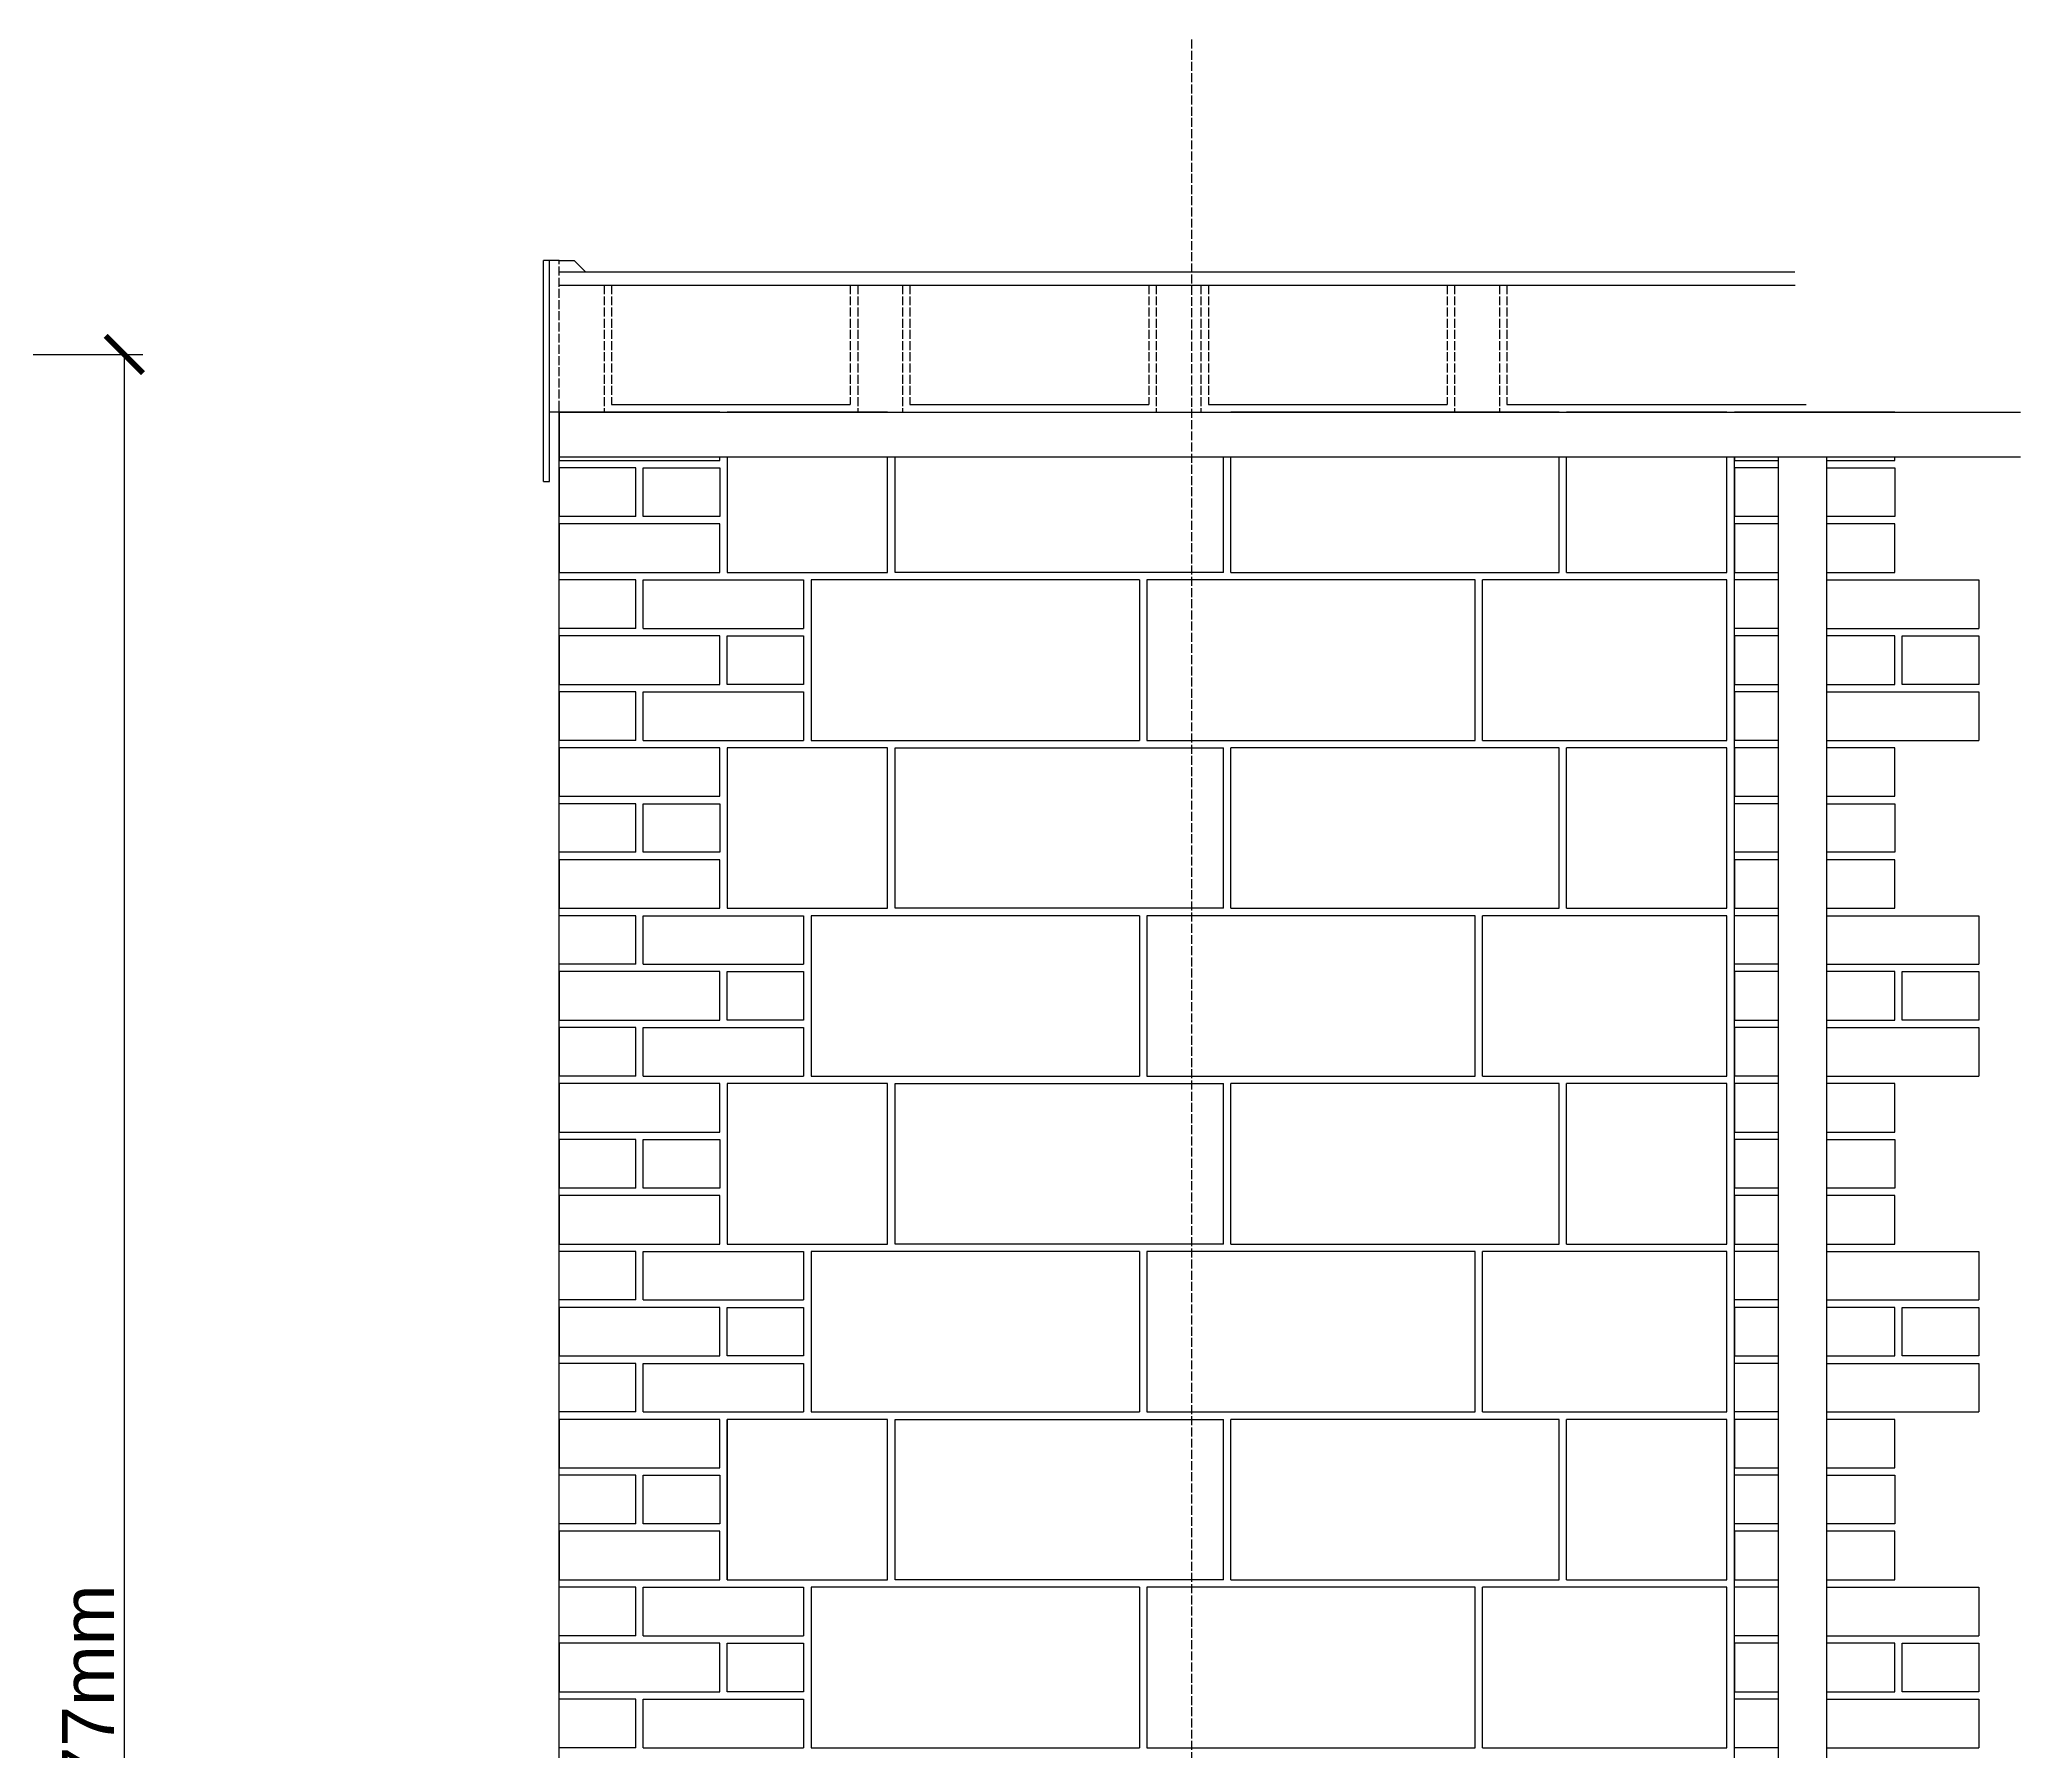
# Model space of a CAD drawing. Header units: millimetres. Extents: x -11841 to 102317, y -68819 to 40378.
# Drawn here: x 63545 to 66200, y 4018 to 6312 of the extents above; entities that cross this region are included whole.
import ezdxf

# ---------------------------------------------------------------- set-up
doc = ezdxf.new("R2010")
doc.units = ezdxf.units.MM
doc.linetypes.add('ACAD_ISO02W100', pattern=[15, 12, -3])
doc.styles.get("Standard").update_dxf_attribs({"font": 'Arial.ttf'})
doc.dimstyles.new('JRMStyle', dxfattribs={"dimtxt": 3.5, "dimasz": 2.5, "dimexe": 1.25, "dimexo": 0.625, "dimtad": 1, "dimdec": 0, "dimdsep": 46, "dimtxsty": 'Standard', "dimblk": 'ARCHTICK', "dimblk1": 'ARCHTICK', "dimblk2": 'ARCHTICK', "dimcen": 2.5, "dimadec": 0, "dimazin": 0, "dimtfac": 1, "dimtdec": 0, "dimtmove": 0, "dimatfit": 3, "dimldrblk": 'ARCHTICK', "dimfxl": 1, "dimarcsym": 0})

# ---------------------------------------------------------------- blocks, each defined once
blk = doc.blocks.new('_ArchTick')
at = {"color": 0, "linetype": 'ByBlock', "const_width": 0.15}
blk.add_lwpolyline([(-0.5, -0.5), (0.5, 0.5)], dxfattribs=at)
blk = doc.blocks.new('*D83')
at = {"color": 0, "lineweight": -2, "ltscale": 0.58, "transparency": 16777216}
for p, q in [((63421.1, 5889.8), (63684, 5889.8)), ((63659, 5889.8), (63659, 2212.8)), ((63421.1, 2212.8), (63684, 2212.8))]:
    blk.add_line(p, q, dxfattribs=at)
at = {"layer": 'Defpoints', "color": 0, "ltscale": 0.58, "transparency": 16777216}
for p in [(63408.6, 5889.8), (63408.6, 2212.8), (63659, 2212.8)]:
    blk.add_point(p, dxfattribs=at)
at = {"color": 0, "lineweight": -2, "ltscale": 0.58, "transparency": 16777216, "xscale": 50, "yscale": 50, "zscale": 50}
for p, rotation in [((63659, 5889.8), 90), ((63659, 2212.8), 270)]:
    blk.add_blockref('_ArchTick', p, dxfattribs=dict(at, rotation=rotation))
at = {"color": 0, "ltscale": 0.58, "transparency": 16777216, "insert": (63610.8, 4051.3), "char_height": 70, "attachment_point": 5, "rotation": 90}
blk.add_mtext('3677mm', dxfattribs=at)

msp = doc.modelspace()

# ---------------------------------------------------------------- linework, layer by layer
at = {"linetype": 'ACAD_ISO02W100'}
for p, q in [((65089.5, 6311.9), (65089.5, 1712.9)), ((64242, 5815.8), (64242, 6015.8)), ((64302, 5982.8), (64302, 5812.8)), ((64312, 5982.8), (64312, 5822.8)), ((64632, 5982.8), (64632, 5822.8)), ((64642, 5982.8), (64642, 5812.8)), ((64702, 5982.8), (64702, 5812.8)), ((64712, 5982.8), (64712, 5822.8)), ((65032, 5982.8), (65032, 5822.8)), ((65042, 5982.8), (65042, 5812.8)), ((65102, 5982.8), (65102, 5812.8)), ((65112, 5982.8), (65112, 5822.8)), ((65432, 5982.8), (65432, 5822.8)), ((65442, 5982.8), (65442, 5812.8)), ((65502, 5982.8), (65502, 5812.8)), ((65512, 5982.8), (65512, 5822.8))]:
    msp.add_line(p, q, dxfattribs=at)
for p, q in [((64221, 5719.8), (64221, 6015.8)), ((64242, 6015.8), (64221, 6015.8)), ((64229, 5719.8), (64229, 6015.8)), ((64242, 6015.8), (64262, 6015.8)), ((64242, 6000.8), (65898.1, 6000.8)), ((64262, 6015.8), (64277, 6000.8)), ((64242, 5982.8), (65898.5, 5982.8)), ((64242, 2212.8), (64242, 5815.8)), ((64312, 5822.8), (64632, 5822.8)), ((64712, 5822.8), (65032, 5822.8)), ((65112, 5822.8), (65432, 5822.8)), ((65512, 5822.8), (65913.2, 5822.8)), ((64242, 5812.8), (64229, 5812.8)), ((64457, 5812.8), (64242, 5812.8)), ((64242, 5812.8), (64242, 5747.8)), ((64302, 5812.8), (64242, 5812.8)), ((64682, 5812.8), (64467, 5812.8)), ((64642, 5812.8), (64702, 5812.8)), ((64692, 5812.8), (65132, 5812.8)), ((65582, 5812.8), (65142, 5812.8)), ((65807, 5812.8), (65592, 5812.8)), ((65807, 5812.8), (65804, 5812.8)), ((64242, 5747.8), (64457, 5747.8)), ((64242, 5737.8), (64242, 5672.8)), ((64344.5, 5737.8), (64242, 5737.8)), ((64344.5, 5672.8), (64344.5, 5737.8)), ((64354.5, 5672.8), (64354.5, 5737.8)), ((64354.5, 5737.8), (64457, 5737.8)), ((64457, 5747.8), (64457, 5752.8)), ((64457, 5737.8), (64457, 5672.8)), ((64467, 5752.8), (64467, 5597.8)), ((64682, 5597.8), (64682, 5752.8)), ((64692, 5597.8), (64692, 5752.8)), ((65132, 5597.8), (65132, 5752.8)), ((65132, 5597.8), (65132, 5752.8)), ((65142, 5597.8), (65142, 5752.8)), ((65142, 5597.8), (65142, 5752.8)), ((65582, 5597.8), (65582, 5752.8)), ((65592, 5597.8), (65592, 5752.8)), ((65807, 5597.8), (65807, 5752.8)), ((65817, 1987.8), (65817, 5752.8)), ((64221, 5719.8), (64229, 5719.8)), ((64221, 5719.8), (64229, 5719.8)), ((64344.5, 5672.8), (64242, 5672.8)), ((64242, 5662.8), (64242, 5597.8)), ((64242, 5662.8), (64242, 5597.8)), ((64457, 5662.8), (64242, 5662.8)), ((64242, 5662.8), (64242, 5597.8)), ((64457, 5672.8), (64354.5, 5672.8)), ((64457, 5597.8), (64457, 5662.8)), ((64242, 5597.8), (64457, 5597.8)), ((64344.5, 5587.8), (64242, 5587.8)), ((64344.5, 5522.8), (64344.5, 5587.8)), ((64354.5, 5522.8), (64354.5, 5587.8)), ((64354.5, 5587.8), (64569.5, 5587.8)), ((64467, 5597.8), (64682, 5597.8)), ((64569.5, 5587.8), (64569.5, 5522.8)), ((64579.5, 5587.8), (64579.5, 5372.8)), ((65019.5, 5587.8), (64579.5, 5587.8)), ((65132, 5597.8), (64692, 5597.8)), ((65019.5, 5587.8), (65019.5, 5372.8)), ((65029.5, 5587.8), (65029.5, 5372.8)), ((65029.5, 5587.8), (65029.5, 5372.8)), ((65469.5, 5587.8), (65029.5, 5587.8)), ((65142, 5597.8), (65582, 5597.8)), ((65469.5, 5372.8), (65469.5, 5587.8)), ((65479.5, 5372.8), (65479.5, 5587.8)), ((65807, 5587.8), (65479.5, 5587.8)), ((65592, 5597.8), (65807, 5597.8)), ((65807, 5372.8), (65807, 5587.8)), ((64344.5, 5522.8), (64242, 5522.8)), ((64354.5, 5522.8), (64569.5, 5522.8)), ((64457, 5512.8), (64242, 5512.8)), ((64242, 5512.8), (64242, 5447.8)), ((64457, 5447.8), (64457, 5512.8)), ((64467, 5447.8), (64467, 5512.8)), ((64467, 5512.8), (64569.5, 5512.8)), ((64569.5, 5512.8), (64569.5, 5447.8)), ((64242, 5447.8), (64457, 5447.8)), ((64569.5, 5447.8), (64467, 5447.8)), ((64242, 5437.8), (64242, 5372.8)), ((64242, 5437.8), (64242, 5372.8)), ((64344.5, 5437.8), (64242, 5437.8)), ((64344.5, 5372.8), (64344.5, 5437.8)), ((64354.5, 5372.8), (64354.5, 5437.8)), ((64354.5, 5437.8), (64569.5, 5437.8)), ((64569.5, 5437.8), (64569.5, 5372.8)), ((64344.5, 5372.8), (64242, 5372.8)), ((64457, 5362.8), (64242, 5362.8)), ((64242, 5362.8), (64242, 5297.8)), ((64354.5, 5372.8), (64569.5, 5372.8)), ((64457, 5297.8), (64457, 5362.8)), ((64682, 5362.8), (64467, 5362.8)), ((64467, 5362.8), (64467, 5147.8)), ((64579.5, 5372.8), (65019.5, 5372.8)), ((64682, 5147.8), (64682, 5362.8)), ((64692, 5147.8), (64692, 5362.8)), ((64692, 5362.8), (65132, 5362.8)), ((65029.5, 5372.8), (65469.5, 5372.8)), ((65132, 5147.8), (65132, 5362.8)), ((65132, 5147.8), (65132, 5362.8)), ((65142, 5147.8), (65142, 5362.8)), ((65142, 5147.8), (65142, 5362.8)), ((65582, 5362.8), (65142, 5362.8)), ((65479.5, 5372.8), (65807, 5372.8)), ((65582, 5147.8), (65582, 5362.8)), ((65592, 5147.8), (65592, 5362.8)), ((65807, 5362.8), (65592, 5362.8)), ((65807, 5147.8), (65807, 5362.8)), ((64242, 5297.8), (64457, 5297.8)), ((64344.5, 5287.8), (64242, 5287.8)), ((64344.5, 5222.8), (64344.5, 5287.8)), ((64354.5, 5222.8), (64354.5, 5287.8)), ((64354.5, 5287.8), (64457, 5287.8)), ((64457, 5287.8), (64457, 5222.8)), ((64344.5, 5222.8), (64242, 5222.8)), ((64457, 5212.8), (64242, 5212.8)), ((64242, 5212.8), (64242, 5147.8)), ((64457, 5222.8), (64354.5, 5222.8)), ((64457, 5147.8), (64457, 5212.8)), ((64242, 5147.8), (64457, 5147.8)), ((64344.5, 5137.8), (64242, 5137.8)), ((64344.5, 5072.8), (64344.5, 5137.8)), ((64354.5, 5072.8), (64354.5, 5137.8)), ((64354.5, 5137.8), (64569.5, 5137.8)), ((64467, 5147.8), (64682, 5147.8)), ((64569.5, 5137.8), (64569.5, 5072.8)), ((64579.5, 5137.8), (64579.5, 4922.8)), ((65019.5, 5137.8), (64579.5, 5137.8)), ((65132, 5147.8), (64692, 5147.8)), ((65019.5, 5137.8), (65019.5, 4922.8)), ((65029.5, 5137.8), (65029.5, 4922.8)), ((65029.5, 5137.8), (65029.5, 4922.8)), ((65469.5, 5137.8), (65029.5, 5137.8)), ((65142, 5147.8), (65582, 5147.8)), ((65469.5, 4922.8), (65469.5, 5137.8)), ((65479.5, 4922.8), (65479.5, 5137.8)), ((65807, 5137.8), (65479.5, 5137.8)), ((65592, 5147.8), (65807, 5147.8)), ((65807, 4922.8), (65807, 5137.8)), ((64344.5, 5072.8), (64242, 5072.8)), ((64354.5, 5072.8), (64569.5, 5072.8)), ((64457, 5062.8), (64242, 5062.8)), ((64242, 5062.8), (64242, 4997.8)), ((64457, 4997.8), (64457, 5062.8)), ((64467, 4997.8), (64467, 5062.8)), ((64467, 5062.8), (64569.5, 5062.8)), ((64569.5, 5062.8), (64569.5, 4997.8)), ((64242, 4997.8), (64457, 4997.8)), ((64569.5, 4997.8), (64467, 4997.8)), ((64242, 4987.8), (64242, 4922.8)), ((64242, 4987.8), (64242, 4922.8)), ((64344.5, 4987.8), (64242, 4987.8)), ((64344.5, 4922.8), (64344.5, 4987.8)), ((64354.5, 4922.8), (64354.5, 4987.8)), ((64354.5, 4987.8), (64569.5, 4987.8)), ((64569.5, 4987.8), (64569.5, 4922.8)), ((64344.5, 4922.8), (64242, 4922.8)), ((64457, 4912.8), (64242, 4912.8)), ((64242, 4912.8), (64242, 4847.8)), ((64354.5, 4922.8), (64569.5, 4922.8)), ((64457, 4847.8), (64457, 4912.8)), ((64682, 4912.8), (64467, 4912.8)), ((64467, 4912.8), (64467, 4697.8)), ((64579.5, 4922.8), (65019.5, 4922.8)), ((64682, 4697.8), (64682, 4912.8)), ((64692, 4697.8), (64692, 4912.8)), ((64692, 4912.8), (65132, 4912.8)), ((65029.5, 4922.8), (65469.5, 4922.8)), ((65132, 4697.8), (65132, 4912.8)), ((65132, 4697.8), (65132, 4912.8)), ((65142, 4697.8), (65142, 4912.8)), ((65142, 4697.8), (65142, 4912.8)), ((65582, 4912.8), (65142, 4912.8)), ((65479.5, 4922.8), (65807, 4922.8)), ((65582, 4697.8), (65582, 4912.8)), ((65592, 4697.8), (65592, 4912.8)), ((65807, 4912.8), (65592, 4912.8)), ((65807, 4697.8), (65807, 4912.8)), ((64242, 4847.8), (64457, 4847.8)), ((64242, 4837.8), (64242, 4772.8)), ((64344.5, 4837.8), (64242, 4837.8)), ((64344.5, 4772.8), (64344.5, 4837.8)), ((64354.5, 4772.8), (64354.5, 4837.8)), ((64354.5, 4837.8), (64457, 4837.8)), ((64457, 4837.8), (64457, 4772.8)), ((64344.5, 4772.8), (64242, 4772.8)), ((64242, 4762.8), (64242, 4697.8)), ((64242, 4762.8), (64242, 4697.8)), ((64457, 4762.8), (64242, 4762.8)), ((64242, 4762.8), (64242, 4697.8)), ((64457, 4772.8), (64354.5, 4772.8)), ((64457, 4697.8), (64457, 4762.8)), ((64242, 4697.8), (64457, 4697.8)), ((64344.5, 4687.8), (64242, 4687.8)), ((64344.5, 4622.8), (64344.5, 4687.8)), ((64354.5, 4622.8), (64354.5, 4687.8)), ((64354.5, 4687.8), (64569.5, 4687.8)), ((64467, 4697.8), (64682, 4697.8)), ((64569.5, 4687.8), (64569.5, 4622.8)), ((64579.5, 4687.8), (64579.5, 4472.8)), ((65019.5, 4687.8), (64579.5, 4687.8)), ((65132, 4697.8), (64692, 4697.8)), ((65019.5, 4687.8), (65019.5, 4472.8)), ((65029.5, 4687.8), (65029.5, 4472.8)), ((65029.5, 4687.8), (65029.5, 4472.8)), ((65469.5, 4687.8), (65029.5, 4687.8)), ((65142, 4697.8), (65582, 4697.8)), ((65469.5, 4472.8), (65469.5, 4687.8)), ((65479.5, 4472.8), (65479.5, 4687.8)), ((65807, 4687.8), (65479.5, 4687.8)), ((65592, 4697.8), (65807, 4697.8)), ((65807, 4472.8), (65807, 4687.8)), ((64344.5, 4622.8), (64242, 4622.8)), ((64354.5, 4622.8), (64569.5, 4622.8)), ((64457, 4612.8), (64242, 4612.8)), ((64242, 4612.8), (64242, 4547.8)), ((64457, 4547.8), (64457, 4612.8)), ((64467, 4547.8), (64467, 4612.8)), ((64467, 4612.8), (64569.5, 4612.8)), ((64569.5, 4612.8), (64569.5, 4547.8)), ((64242, 4547.8), (64457, 4547.8)), ((64569.5, 4547.8), (64467, 4547.8)), ((64344.5, 4537.8), (64242, 4537.8)), ((64344.5, 4472.8), (64344.5, 4537.8)), ((64354.5, 4472.8), (64354.5, 4537.8)), ((64354.5, 4537.8), (64569.5, 4537.8)), ((64569.5, 4537.8), (64569.5, 4472.8)), ((64344.5, 4472.8), (64242, 4472.8)), ((64457, 4462.8), (64242, 4462.8)), ((64242, 4462.8), (64242, 4397.8)), ((64354.5, 4472.8), (64569.5, 4472.8)), ((64457, 4397.8), (64457, 4462.8)), ((64467, 4247.8), (64467, 4462.8)), ((64682, 4462.8), (64467, 4462.8)), ((64467, 4462.8), (64467, 4247.8)), ((64579.5, 4472.8), (65019.5, 4472.8)), ((64682, 4247.8), (64682, 4462.8)), ((64692, 4247.8), (64692, 4462.8)), ((64692, 4462.8), (65132, 4462.8)), ((65029.5, 4472.8), (65469.5, 4472.8)), ((65132, 4247.8), (65132, 4462.8)), ((65132, 4247.8), (65132, 4462.8)), ((65142, 4247.8), (65142, 4462.8)), ((65142, 4247.8), (65142, 4462.8)), ((65582, 4462.8), (65142, 4462.8)), ((65479.5, 4472.8), (65807, 4472.8)), ((65582, 4247.8), (65582, 4462.8)), ((65592, 4247.8), (65592, 4462.8)), ((65807, 4462.8), (65592, 4462.8)), ((65807, 4247.8), (65807, 4462.8)), ((64242, 4397.8), (64457, 4397.8)), ((64344.5, 4387.8), (64242, 4387.8)), ((64344.5, 4322.8), (64344.5, 4387.8)), ((64354.5, 4322.8), (64354.5, 4387.8)), ((64354.5, 4387.8), (64457, 4387.8)), ((64457, 4387.8), (64457, 4322.8)), ((64344.5, 4322.8), (64242, 4322.8)), ((64457, 4312.8), (64242, 4312.8)), ((64242, 4312.8), (64242, 4247.8)), ((64457, 4322.8), (64354.5, 4322.8)), ((64457, 4247.8), (64457, 4312.8)), ((64242, 4247.8), (64457, 4247.8)), ((64467, 4247.8), (64682, 4247.8)), ((65132, 4247.8), (64692, 4247.8)), ((65142, 4247.8), (65582, 4247.8)), ((65592, 4247.8), (65807, 4247.8)), ((64344.5, 4237.8), (64242, 4237.8)), ((64344.5, 4172.8), (64344.5, 4237.8)), ((64354.5, 4172.8), (64354.5, 4237.8)), ((64354.5, 4237.8), (64569.5, 4237.8)), ((64569.5, 4237.8), (64569.5, 4172.8)), ((64579.5, 4237.8), (64579.5, 4022.8)), ((65019.5, 4237.8), (64579.5, 4237.8)), ((65019.5, 4237.8), (65019.5, 4022.8)), ((65029.5, 4237.8), (65029.5, 4022.8)), ((65029.5, 4237.8), (65029.5, 4022.8)), ((65469.5, 4237.8), (65029.5, 4237.8)), ((65469.5, 4022.8), (65469.5, 4237.8)), ((65479.5, 4022.8), (65479.5, 4237.8)), ((65807, 4237.8), (65479.5, 4237.8)), ((65807, 4022.8), (65807, 4237.8)), ((64344.5, 4172.8), (64242, 4172.8)), ((64354.5, 4172.8), (64569.5, 4172.8)), ((64457, 4162.8), (64242, 4162.8)), ((64242, 4162.8), (64242, 4097.8)), ((64457, 4097.8), (64457, 4162.8)), ((64467, 4097.8), (64467, 4162.8)), ((64467, 4162.8), (64569.5, 4162.8)), ((64569.5, 4162.8), (64569.5, 4097.8)), ((64242, 4097.8), (64457, 4097.8)), ((64569.5, 4097.8), (64467, 4097.8)), ((64344.5, 4087.8), (64242, 4087.8)), ((64344.5, 4022.8), (64344.5, 4087.8)), ((64354.5, 4022.8), (64354.5, 4087.8)), ((64354.5, 4087.8), (64569.5, 4087.8)), ((64569.5, 4087.8), (64569.5, 4022.8)), ((64344.5, 4022.8), (64242, 4022.8)), ((64354.5, 4022.8), (64569.5, 4022.8)), ((64579.5, 4022.8), (65019.5, 4022.8)), ((65029.5, 4022.8), (65469.5, 4022.8)), ((65479.5, 4022.8), (65807, 4022.8))]:
    msp.add_line(p, q)
at = {"ltscale": 0.58}
for p, q in [((64242, 5812.8), (66200.2, 5812.8)), ((64242, 5752.8), (66200.2, 5752.8)), ((65875.5, 5752.8), (65875.5, 2887.8)), ((65940.5, 5752.8), (65940.5, 2887.8))]:
    msp.add_line(p, q, dxfattribs=at)
at = {"color": 253}
for p, q in [((66032, 5812.8), (65817, 5812.8)), ((65817, 5752.8), (65817, 5747.8)), ((65817, 5747.8), (65875.5, 5747.8)), ((65817, 5737.8), (65817, 5672.8)), ((65875.5, 5737.8), (65817, 5737.8)), ((65940.5, 5747.8), (66032, 5747.8)), ((65940.5, 5737.8), (66032, 5737.8)), ((66032, 5747.8), (66032, 5752.8)), ((66032, 5737.8), (66032, 5672.8)), ((65875.5, 5672.8), (65817, 5672.8)), ((65817, 5662.8), (65817, 5597.8)), ((65817, 5662.8), (65817, 5597.8)), ((65817, 5662.8), (65817, 5597.8)), ((65875.5, 5662.8), (65817, 5662.8)), ((66032, 5672.8), (65940.5, 5672.8)), ((66032, 5662.8), (65940.5, 5662.8)), ((66032, 5597.8), (66032, 5662.8)), ((65817, 5597.8), (65875.5, 5597.8)), ((65875.5, 5587.8), (65817, 5587.8)), ((65940.5, 5597.8), (66032, 5597.8)), ((65940.5, 5587.8), (66144.5, 5587.8)), ((66144.5, 5587.8), (66144.5, 5522.8)), ((65875.5, 5522.8), (65817, 5522.8)), ((65940.5, 5522.8), (66144.5, 5522.8)), ((65817, 5512.8), (65817, 5447.8)), ((65875.5, 5512.8), (65817, 5512.8)), ((66032, 5512.8), (65940.5, 5512.8)), ((66032, 5447.8), (66032, 5512.8)), ((66042, 5447.8), (66042, 5512.8)), ((66042, 5512.8), (66144.5, 5512.8)), ((66144.5, 5512.8), (66144.5, 5447.8)), ((65817, 5447.8), (65875.5, 5447.8)), ((65940.5, 5447.8), (66032, 5447.8)), ((66144.5, 5447.8), (66042, 5447.8)), ((65817, 5437.8), (65817, 5372.8)), ((65817, 5437.8), (65817, 5372.8)), ((65875.5, 5437.8), (65817, 5437.8)), ((65940.5, 5437.8), (66144.5, 5437.8)), ((66144.5, 5437.8), (66144.5, 5372.8)), ((65875.5, 5372.8), (65817, 5372.8)), ((65817, 5362.8), (65817, 5297.8)), ((65875.5, 5362.8), (65817, 5362.8)), ((65940.5, 5372.8), (66144.5, 5372.8)), ((66032, 5362.8), (65940.5, 5362.8)), ((66032, 5297.8), (66032, 5362.8)), ((65817, 5297.8), (65875.5, 5297.8)), ((65875.5, 5287.8), (65817, 5287.8)), ((65940.5, 5297.8), (66032, 5297.8)), ((65940.5, 5287.8), (66032, 5287.8)), ((66032, 5287.8), (66032, 5222.8)), ((65875.5, 5222.8), (65817, 5222.8)), ((65817, 5212.8), (65817, 5147.8)), ((65875.5, 5212.8), (65817, 5212.8)), ((66032, 5222.8), (65940.5, 5222.8)), ((66032, 5212.8), (65940.5, 5212.8)), ((66032, 5147.8), (66032, 5212.8)), ((65817, 5147.8), (65875.5, 5147.8)), ((65875.5, 5137.8), (65817, 5137.8)), ((65940.5, 5147.8), (66032, 5147.8)), ((65940.5, 5137.8), (66144.5, 5137.8)), ((66144.5, 5137.8), (66144.5, 5072.8)), ((65875.5, 5072.8), (65817, 5072.8)), ((65940.5, 5072.8), (66144.5, 5072.8)), ((65817, 5062.8), (65817, 4997.8)), ((65875.5, 5062.8), (65817, 5062.8)), ((66032, 5062.8), (65940.5, 5062.8)), ((66032, 4997.8), (66032, 5062.8)), ((66042, 4997.8), (66042, 5062.8)), ((66042, 5062.8), (66144.5, 5062.8)), ((66144.5, 5062.8), (66144.5, 4997.8)), ((65817, 4997.8), (65875.5, 4997.8)), ((65940.5, 4997.8), (66032, 4997.8)), ((66144.5, 4997.8), (66042, 4997.8)), ((65817, 4987.8), (65817, 4922.8)), ((65817, 4987.8), (65817, 4922.8)), ((65875.5, 4987.8), (65817, 4987.8)), ((65940.5, 4987.8), (66144.5, 4987.8)), ((66144.5, 4987.8), (66144.5, 4922.8)), ((65875.5, 4922.8), (65817, 4922.8)), ((65817, 4912.8), (65817, 4847.8)), ((65875.5, 4912.8), (65817, 4912.8)), ((65940.5, 4922.8), (66144.5, 4922.8)), ((66032, 4912.8), (65940.5, 4912.8)), ((66032, 4847.8), (66032, 4912.8)), ((65817, 4847.8), (65875.5, 4847.8)), ((65817, 4837.8), (65817, 4772.8)), ((65875.5, 4837.8), (65817, 4837.8)), ((65940.5, 4847.8), (66032, 4847.8)), ((65940.5, 4837.8), (66032, 4837.8)), ((66032, 4837.8), (66032, 4772.8)), ((65875.5, 4772.8), (65817, 4772.8)), ((65817, 4762.8), (65817, 4697.8)), ((65817, 4762.8), (65817, 4697.8)), ((65817, 4762.8), (65817, 4697.8)), ((65875.5, 4762.8), (65817, 4762.8)), ((66032, 4772.8), (65940.5, 4772.8)), ((66032, 4762.8), (65940.5, 4762.8)), ((66032, 4697.8), (66032, 4762.8)), ((65817, 4697.8), (65875.5, 4697.8)), ((65875.5, 4687.8), (65817, 4687.8)), ((65940.5, 4697.8), (66032, 4697.8)), ((65940.5, 4687.8), (66144.5, 4687.8)), ((66144.5, 4687.8), (66144.5, 4622.8)), ((65875.5, 4622.8), (65817, 4622.8)), ((65940.5, 4622.8), (66144.5, 4622.8)), ((65817, 4612.8), (65817, 4547.8)), ((65875.5, 4612.8), (65817, 4612.8)), ((66032, 4612.8), (65940.5, 4612.8)), ((66032, 4547.8), (66032, 4612.8)), ((66042, 4547.8), (66042, 4612.8)), ((66042, 4612.8), (66144.5, 4612.8)), ((66144.5, 4612.8), (66144.5, 4547.8)), ((65817, 4547.8), (65875.5, 4547.8)), ((65940.5, 4547.8), (66032, 4547.8)), ((66144.5, 4547.8), (66042, 4547.8)), ((65875.5, 4537.8), (65817, 4537.8)), ((65940.5, 4537.8), (66144.5, 4537.8)), ((66144.5, 4537.8), (66144.5, 4472.8)), ((65875.5, 4472.8), (65817, 4472.8)), ((65817, 4462.8), (65817, 4397.8)), ((65875.5, 4462.8), (65817, 4462.8)), ((65940.5, 4472.8), (66144.5, 4472.8)), ((66032, 4462.8), (65940.5, 4462.8)), ((66032, 4397.8), (66032, 4462.8)), ((65817, 4397.8), (65875.5, 4397.8)), ((65875.5, 4387.8), (65817, 4387.8)), ((65940.5, 4397.8), (66032, 4397.8)), ((65940.5, 4387.8), (66032, 4387.8)), ((66032, 4387.8), (66032, 4322.8)), ((65875.5, 4322.8), (65817, 4322.8)), ((65817, 4312.8), (65817, 4247.8)), ((65875.5, 4312.8), (65817, 4312.8)), ((66032, 4322.8), (65940.5, 4322.8)), ((66032, 4312.8), (65940.5, 4312.8)), ((66032, 4247.8), (66032, 4312.8)), ((65817, 4247.8), (65875.5, 4247.8)), ((65940.5, 4247.8), (66032, 4247.8)), ((65875.5, 4237.8), (65817, 4237.8)), ((65940.5, 4237.8), (66144.5, 4237.8)), ((66144.5, 4237.8), (66144.5, 4172.8)), ((65875.5, 4172.8), (65817, 4172.8)), ((65940.5, 4172.8), (66144.5, 4172.8)), ((65817, 4162.8), (65817, 4097.8)), ((65875.5, 4162.8), (65817, 4162.8)), ((66032, 4162.8), (65940.5, 4162.8)), ((66032, 4097.8), (66032, 4162.8)), ((66042, 4097.8), (66042, 4162.8)), ((66042, 4162.8), (66144.5, 4162.8)), ((66144.5, 4162.8), (66144.5, 4097.8)), ((65817, 4097.8), (65875.5, 4097.8)), ((65940.5, 4097.8), (66032, 4097.8)), ((66144.5, 4097.8), (66042, 4097.8)), ((65875.5, 4087.8), (65817, 4087.8)), ((65940.5, 4087.8), (66144.5, 4087.8)), ((66144.5, 4087.8), (66144.5, 4022.8)), ((65875.5, 4022.8), (65817, 4022.8)), ((65940.5, 4022.8), (66144.5, 4022.8))]:
    msp.add_line(p, q, dxfattribs=at)

# ---------------------------------------------------------------- dimensions: what is measured, and where the dimension line sits
at = {"ltscale": 0.58}
dim = msp.add_linear_dim(base=(63659, 2212.8), p1=(63408.6, 5889.8), p2=(63408.6, 2212.8), angle=90, dimstyle='JRMStyle', override={"dimpost": 'mm'}, dxfattribs=at)
dim.commit()
dim.dimension.update_dxf_attribs({"geometry": '*D83', "text_midpoint": (63610.8, 4051.3)})

doc.saveas('drawing.dxf')
